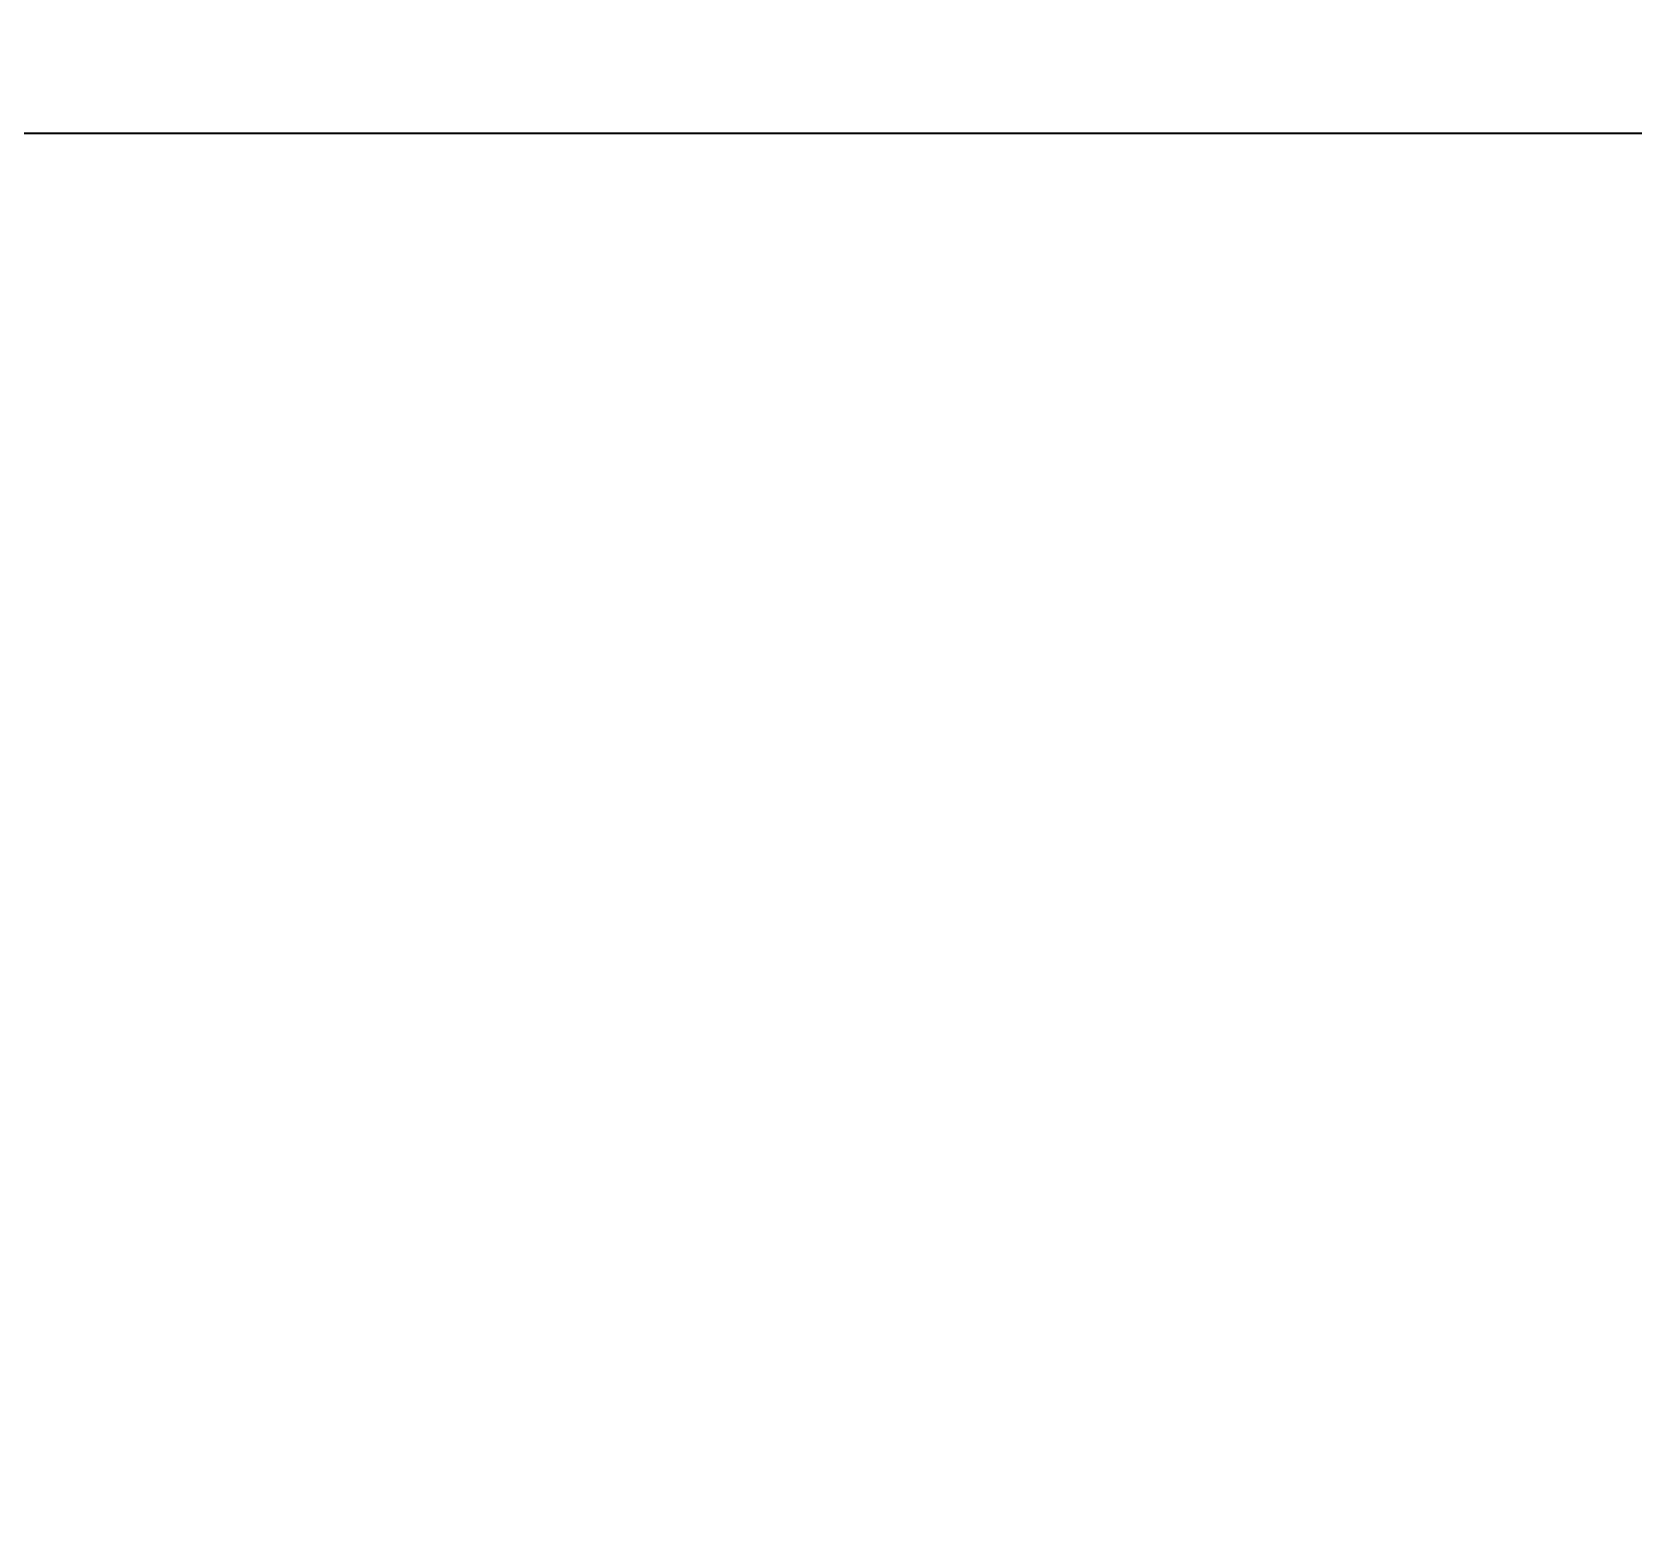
# Model space of a CAD drawing. Header units: centimetres. Extents: x 16433 to 114398, y -50094 to -12305.
# Drawn here: x 50183.7 to 50420.8, y -32255.9 to -32037.1 of the extents above; entities that cross this region are included whole.
import ezdxf

# ---------------------------------------------------------------- set-up
doc = ezdxf.new("R2010")
doc.units = ezdxf.units.CM
doc.header["$LTSCALE"] = 0.5
doc.layers.get('0').update_dxf_attribs({"linetype": 'CONTINUOUS'})
doc.layers.add('3-BAT C-Niveau-3', color=7, linetype='CONTINUOUS')

# ---------------------------------------------------------------- blocks, each defined once
blk = doc.blocks.new('Groupe-45-1')
at = {"color": 7, "linetype": 'Continuous', "lineweight": 5}
for p, q in [((17013.55, -46579.65), (17048.92, -46572.95)), ((17013.79, -46580.93), (17047.88, -46574.47)), ((17013.79, -46580.93), (17047.88, -46574.47)), ((17014.61, -46585.25), (17044.38, -46579.61)), ((17014.61, -46585.25), (17044.38, -46579.61)), ((17060.87, -46666.66), (17031.09, -46672.3)), ((17060.87, -46666.66), (17031.09, -46672.3)), ((17066.01, -46670.17), (17031.91, -46676.63)), ((17066.01, -46670.17), (17031.91, -46676.63)), ((17067.53, -46671.2), (17032.16, -46677.9))]:
    blk.add_line(p, q, dxfattribs=at)
at = {"color": 7, "linetype": 'Continuous', "lineweight": 25}
for p, q in [((17013.55, -46579.65), (17048.92, -46572.95)), ((17014.85, -46586.53), (17013.55, -46579.65)), ((17014.85, -46586.53), (17043.34, -46581.13)), ((17059.35, -46665.63), (17030.85, -46671.03)), ((17030.85, -46671.03), (17032.16, -46677.9)), ((17067.53, -46671.2), (17032.16, -46677.9))]:
    blk.add_line(p, q, dxfattribs=at)
at = {"color": 7, "linetype": 'Continuous', "lineweight": 18}
blk.add_line((17030.85, -46671.03), (17014.83, -46586.42), dxfattribs=at)

msp = doc.modelspace()

# ---------------------------------------------------------------- linework, layer by layer
at = {"layer": '3-BAT C-Niveau-3', "color": 7, "linetype": 'Continuous', "lineweight": 35}
msp.add_line((50649.717, -32052.088), (49154.906, -32052.088), dxfattribs=at)
at = {"layer": '3-BAT C-Niveau-3', "color": 7, "linetype": 'Continuous', "lineweight": 5}
msp.add_line((50649.717, -32052.088), (49640.218, -32052.088), dxfattribs=at)
at = {"layer": '3-BAT C-Niveau-3', "color": 7, "linetype": 'Continuous', "lineweight": 5, "flags": 128}
msp.add_lwpolyline([(49154.906, -32052.088), (49154.906, -32356.948), (49962.259, -32356.948), (49962.259, -32281.415), (50649.717, -32281.415), (50649.717, -32052.088)], close=True, dxfattribs=at)

# ---------------------------------------------------------------- block references
at = {"layer": '3-BAT C-Niveau-3', "color": 7, "rotation": 79.27640525611221}
msp.add_blockref('Groupe-45-1', (1281.373, -40081.382), dxfattribs=at)

doc.saveas('drawing.dxf')
